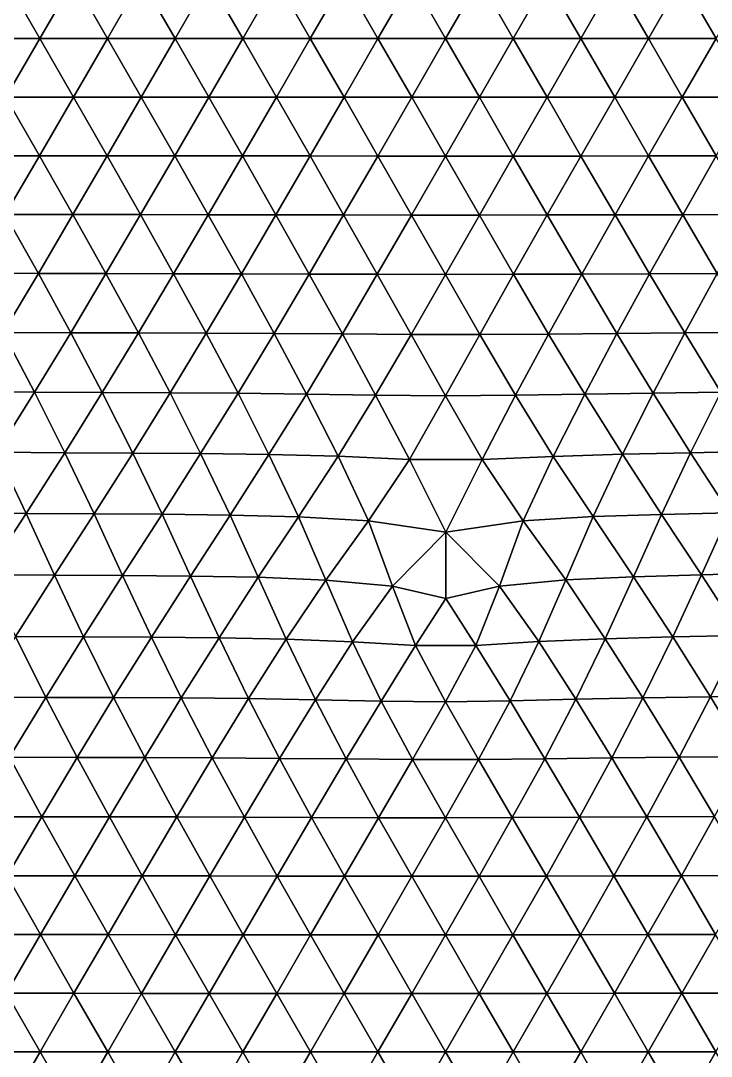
# Model space of a CAD drawing. Header units: metres. Extents: x 0 to 72, y -280 to 0.
# Drawn here: x 4.643 to 6.686, y -5.261 to -2.199 of the extents above; entities that cross this region are included whole.
import ezdxf

# ---------------------------------------------------------------- set-up
doc = ezdxf.new("R2010")
doc.units = ezdxf.units.M

msp = doc.modelspace()

# ---------------------------------------------------------------- linework, layer by layer
at = {"layer": 'layer', "color": 0}
for points in [[(4.6997, -2.25172), (4.59985, -2.07847), (4.4997, -2.25166)], [(4.79986, -2.07849), (4.59985, -2.07847), (4.6997, -2.25172)], [(4.89971, -2.25176), (4.79986, -2.07849), (4.6997, -2.25172)], [(4.99986, -2.07851), (4.79986, -2.07849), (4.89971, -2.25176)], [(5.09972, -2.2518), (4.99986, -2.07851), (4.89971, -2.25176)], [(5.19987, -2.07853), (4.99986, -2.07851), (5.09972, -2.2518)], [(5.29974, -2.25183), (5.19987, -2.07853), (5.09972, -2.2518)], [(5.39988, -2.07854), (5.19987, -2.07853), (5.29974, -2.25183)], [(5.49978, -2.25186), (5.39988, -2.07854), (5.29974, -2.25183)], [(5.59991, -2.07856), (5.39988, -2.07854), (5.49978, -2.25186)], [(5.69984, -2.25189), (5.59991, -2.07856), (5.49978, -2.25186)], [(5.79994, -2.07857), (5.59991, -2.07856), (5.69984, -2.25189)], [(5.89993, -2.25191), (5.79994, -2.07857), (5.69984, -2.25189)], [(5.99998, -2.07858), (5.79994, -2.07857), (5.89993, -2.25191)], [(6.10002, -2.25191), (5.99998, -2.07858), (5.89993, -2.25191)], [(6.20002, -2.07857), (5.99998, -2.07858), (6.10002, -2.25191)], [(6.3001, -2.2519), (6.20002, -2.07857), (6.10002, -2.25191)], [(6.40006, -2.07856), (6.20002, -2.07857), (6.3001, -2.2519)], [(6.50017, -2.25187), (6.40006, -2.07856), (6.3001, -2.2519)], [(6.60008, -2.07855), (6.40006, -2.07856), (6.50017, -2.25187)], [(6.7002, -2.25182), (6.60008, -2.07855), (6.50017, -2.25187)], [(6.80009, -2.07853), (6.60008, -2.07855), (6.7002, -2.25182)], [(4.6997, -2.25172), (4.4997, -2.25166), (4.59938, -2.42495)], [(4.79939, -2.42505), (4.6997, -2.25172), (4.59938, -2.42495)], [(4.89971, -2.25176), (4.6997, -2.25172), (4.79939, -2.42505)], [(4.9994, -2.42513), (4.89971, -2.25176), (4.79939, -2.42505)], [(5.09972, -2.2518), (4.89971, -2.25176), (4.9994, -2.42513)], [(5.19943, -2.42519), (5.09972, -2.2518), (4.9994, -2.42513)], [(5.29974, -2.25183), (5.09972, -2.2518), (5.19943, -2.42519)], [(5.3995, -2.42526), (5.29974, -2.25183), (5.19943, -2.42519)], [(5.49978, -2.25186), (5.29974, -2.25183), (5.3995, -2.42526)], [(5.59962, -2.42532), (5.49978, -2.25186), (5.3995, -2.42526)], [(5.69984, -2.25189), (5.49978, -2.25186), (5.59962, -2.42532)], [(5.79978, -2.42537), (5.69984, -2.25189), (5.59962, -2.42532)], [(5.89993, -2.25191), (5.69984, -2.25189), (5.79978, -2.42537)], [(5.99997, -2.4254), (5.89993, -2.25191), (5.79978, -2.42537)], [(6.10002, -2.25191), (5.89993, -2.25191), (5.99997, -2.4254)], [(6.20016, -2.42538), (6.10002, -2.25191), (5.99997, -2.4254)], [(6.3001, -2.2519), (6.10002, -2.25191), (6.20016, -2.42538)], [(6.40032, -2.42532), (6.3001, -2.2519), (6.20016, -2.42538)], [(6.50017, -2.25187), (6.3001, -2.2519), (6.40032, -2.42532)], [(6.60041, -2.42523), (6.50017, -2.25187), (6.40032, -2.42532)], [(6.7002, -2.25182), (6.50017, -2.25187), (6.60041, -2.42523)], [(6.80043, -2.42513), (6.7002, -2.25182), (6.60041, -2.42523)], [(4.69875, -2.5984), (4.59938, -2.42495), (4.49876, -2.59816)], [(4.79939, -2.42505), (4.59938, -2.42495), (4.69875, -2.5984)], [(4.89876, -2.59856), (4.79939, -2.42505), (4.69875, -2.5984)], [(4.9994, -2.42513), (4.79939, -2.42505), (4.89876, -2.59856)], [(5.09881, -2.59869), (4.9994, -2.42513), (4.89876, -2.59856)], [(5.19943, -2.42519), (4.9994, -2.42513), (5.09881, -2.59869)], [(5.29891, -2.59881), (5.19943, -2.42519), (5.09881, -2.59869)], [(5.3995, -2.42526), (5.19943, -2.42519), (5.29891, -2.59881)], [(5.4991, -2.59895), (5.3995, -2.42526), (5.29891, -2.59881)], [(5.59962, -2.42532), (5.3995, -2.42526), (5.4991, -2.59895)], [(5.6994, -2.59908), (5.59962, -2.42532), (5.4991, -2.59895)], [(5.79978, -2.42537), (5.59962, -2.42532), (5.6994, -2.59908)], [(5.8998, -2.59917), (5.79978, -2.42537), (5.6994, -2.59908)], [(5.99997, -2.4254), (5.79978, -2.42537), (5.8998, -2.59917)], [(6.10021, -2.59916), (5.99997, -2.4254), (5.8998, -2.59917)], [(6.20016, -2.42538), (5.99997, -2.4254), (6.10021, -2.59916)], [(6.30058, -2.59906), (6.20016, -2.42538), (6.10021, -2.59916)], [(6.40032, -2.42532), (6.20016, -2.42538), (6.30058, -2.59906)], [(6.50083, -2.59889), (6.40032, -2.42532), (6.30058, -2.59906)], [(6.60041, -2.42523), (6.40032, -2.42532), (6.50083, -2.59889)], [(6.70093, -2.59868), (6.60041, -2.42523), (6.50083, -2.59889)], [(6.80043, -2.42513), (6.60041, -2.42523), (6.70093, -2.59868)], [(4.69875, -2.5984), (4.49876, -2.59816), (4.59752, -2.77182)], [(4.79752, -2.77218), (4.69875, -2.5984), (4.59752, -2.77182)], [(4.89876, -2.59856), (4.69875, -2.5984), (4.79752, -2.77218)], [(4.99758, -2.77243), (4.89876, -2.59856), (4.79752, -2.77218)], [(5.09881, -2.59869), (4.89876, -2.59856), (4.99758, -2.77243)], [(5.19772, -2.77265), (5.09881, -2.59869), (4.99758, -2.77243)], [(5.29891, -2.59881), (5.09881, -2.59869), (5.19772, -2.77265)], [(5.39801, -2.7729), (5.29891, -2.59881), (5.19772, -2.77265)], [(5.4991, -2.59895), (5.29891, -2.59881), (5.39801, -2.7729)], [(5.59852, -2.77321), (5.4991, -2.59895), (5.39801, -2.7729)], [(5.6994, -2.59908), (5.4991, -2.59895), (5.59852, -2.77321)], [(5.79927, -2.77347), (5.6994, -2.59908), (5.59852, -2.77321)], [(5.8998, -2.59917), (5.6994, -2.59908), (5.79927, -2.77347)], [(6.00014, -2.77354), (5.8998, -2.59917), (5.79927, -2.77347)], [(6.10021, -2.59916), (5.8998, -2.59917), (6.00014, -2.77354)], [(6.20097, -2.77338), (6.10021, -2.59916), (6.00014, -2.77354)], [(6.30058, -2.59906), (6.10021, -2.59916), (6.20097, -2.77338)], [(6.40158, -2.77306), (6.30058, -2.59906), (6.20097, -2.77338)], [(6.50083, -2.59889), (6.30058, -2.59906), (6.40158, -2.77306)], [(6.6019, -2.77265), (6.50083, -2.59889), (6.40158, -2.77306)], [(6.70093, -2.59868), (6.50083, -2.59889), (6.6019, -2.77265)], [(6.8019, -2.77217), (6.70093, -2.59868), (6.6019, -2.77265)], [(4.69517, -2.9461), (4.59752, -2.77182), (4.4952, -2.94531)], [(4.79752, -2.77218), (4.59752, -2.77182), (4.69517, -2.9461)], [(4.89526, -2.9466), (4.79752, -2.77218), (4.69517, -2.9461)], [(4.99758, -2.77243), (4.79752, -2.77218), (4.89526, -2.9466)], [(5.09544, -2.94697), (4.99758, -2.77243), (4.89526, -2.9466)], [(5.19772, -2.77265), (4.99758, -2.77243), (5.09544, -2.94697)], [(5.29583, -2.94739), (5.19772, -2.77265), (5.09544, -2.94697)], [(5.39801, -2.7729), (5.19772, -2.77265), (5.29583, -2.94739)], [(5.49659, -2.94798), (5.39801, -2.7729), (5.29583, -2.94739)], [(5.59852, -2.77321), (5.39801, -2.7729), (5.49659, -2.94798)], [(5.69789, -2.94865), (5.59852, -2.77321), (5.49659, -2.94798)], [(5.79927, -2.77347), (5.59852, -2.77321), (5.69789, -2.94865)], [(5.89962, -2.94904), (5.79927, -2.77347), (5.69789, -2.94865)], [(6.00014, -2.77354), (5.79927, -2.77347), (5.89962, -2.94904)], [(6.10141, -2.94887), (6.00014, -2.77354), (5.89962, -2.94904)], [(6.20097, -2.77338), (6.00014, -2.77354), (6.10141, -2.94887)], [(6.30283, -2.94826), (6.20097, -2.77338), (6.10141, -2.94887)], [(6.40158, -2.77306), (6.20097, -2.77338), (6.30283, -2.94826)], [(6.50368, -2.94746), (6.40158, -2.77306), (6.30283, -2.94826)], [(6.6019, -2.77265), (6.40158, -2.77306), (6.50368, -2.94746)], [(6.70394, -2.94656), (6.6019, -2.77265), (6.50368, -2.94746)], [(6.8019, -2.77217), (6.6019, -2.77265), (6.70394, -2.94656)], [(4.69517, -2.9461), (4.4952, -2.94531), (4.59092, -3.12042)], [(4.79106, -3.12145), (4.69517, -2.9461), (4.59092, -3.12042)], [(4.89526, -2.9466), (4.69517, -2.9461), (4.79106, -3.12145)], [(4.99133, -3.12208), (4.89526, -2.9466), (4.79106, -3.12145)], [(5.09544, -2.94697), (4.89526, -2.9466), (4.99133, -3.12208)], [(5.1918, -3.12269), (5.09544, -2.94697), (4.99133, -3.12208)], [(5.29583, -2.94739), (5.09544, -2.94697), (5.1918, -3.12269)], [(5.39276, -3.12365), (5.29583, -2.94739), (5.1918, -3.12269)], [(5.49659, -2.94798), (5.29583, -2.94739), (5.39276, -3.12365)], [(5.5947, -3.12509), (5.49659, -2.94798), (5.39276, -3.12365)], [(5.69789, -2.94865), (5.49659, -2.94798), (5.5947, -3.12509)], [(5.7978, -3.12642), (5.69789, -2.94865), (5.5947, -3.12509)], [(5.89962, -2.94904), (5.69789, -2.94865), (5.7978, -3.12642)], [(6.0015, -3.1266), (5.89962, -2.94904), (5.7978, -3.12642)], [(6.10141, -2.94887), (5.89962, -2.94904), (6.0015, -3.1266)], [(6.2047, -3.12547), (6.10141, -2.94887), (6.0015, -3.1266)], [(6.30283, -2.94826), (6.10141, -2.94887), (6.2047, -3.12547)], [(6.40673, -3.12386), (6.30283, -2.94826), (6.2047, -3.12547)], [(6.50368, -2.94746), (6.30283, -2.94826), (6.40673, -3.12386)], [(6.60763, -3.12224), (6.50368, -2.94746), (6.40673, -3.12386)], [(6.70394, -2.94656), (6.50368, -2.94746), (6.60763, -3.12224)], [(6.80746, -3.1204), (6.70394, -2.94656), (6.60763, -3.12224)], [(4.6839, -3.29729), (4.59092, -3.12042), (4.48354, -3.29517)], [(4.79106, -3.12145), (4.59092, -3.12042), (4.6839, -3.29729)], [(4.88439, -3.29841), (4.79106, -3.12145), (4.6839, -3.29729)], [(4.99133, -3.12208), (4.79106, -3.12145), (4.88439, -3.29841)], [(5.08496, -3.29923), (4.99133, -3.12208), (4.88439, -3.29841)], [(5.1918, -3.12269), (4.99133, -3.12208), (5.08496, -3.29923)], [(5.28597, -3.30044), (5.1918, -3.12269), (5.08496, -3.29923)], [(5.39276, -3.12365), (5.1918, -3.12269), (5.28597, -3.30044)], [(6.60763, -3.12224), (6.40673, -3.12386), (6.51375, -3.30008)], [(6.7143, -3.2972), (6.60763, -3.12224), (6.51375, -3.30008)], [(6.80746, -3.1204), (6.60763, -3.12224), (6.7143, -3.2972)], [(5.48821, -3.30274), (5.39276, -3.12365), (5.28597, -3.30044)], [(5.5947, -3.12509), (5.39276, -3.12365), (5.48821, -3.30274)], [(5.69285, -3.30626), (5.5947, -3.12509), (5.48821, -3.30274)], [(5.7978, -3.12642), (5.5947, -3.12509), (5.69285, -3.30626)], [(5.89989, -3.30839), (5.7978, -3.12642), (5.69285, -3.30626)], [(6.0015, -3.1266), (5.7978, -3.12642), (5.89989, -3.30839)], [(6.10694, -3.30665), (6.0015, -3.1266), (5.89989, -3.30839)], [(6.2047, -3.12547), (6.0015, -3.1266), (6.10694, -3.30665)], [(6.31157, -3.3031), (6.2047, -3.12547), (6.10694, -3.30665)], [(6.40673, -3.12386), (6.2047, -3.12547), (6.31157, -3.3031)], [(6.51375, -3.30008), (6.40673, -3.12386), (6.31157, -3.3031)], [(4.6839, -3.29729), (4.48354, -3.29517), (4.57248, -3.47437)], [(4.77365, -3.47635), (4.6839, -3.29729), (4.57248, -3.47437)], [(4.88439, -3.29841), (4.6839, -3.29729), (4.77365, -3.47635)], [(4.97449, -3.47742), (4.88439, -3.29841), (4.77365, -3.47635)], [(5.08496, -3.29923), (4.88439, -3.29841), (4.97449, -3.47742)], [(5.1754, -3.47866), (5.08496, -3.29923), (4.97449, -3.47742)], [(5.28597, -3.30044), (5.08496, -3.29923), (5.1754, -3.47866)], [(5.37727, -3.48123), (5.28597, -3.30044), (5.1754, -3.47866)], [(5.48821, -3.30274), (5.28597, -3.30044), (5.37727, -3.48123)], [(5.58189, -3.48679), (5.48821, -3.30274), (5.37727, -3.48123)], [(5.69285, -3.30626), (5.48821, -3.30274), (5.58189, -3.48679)], [(5.79283, -3.49613), (5.69285, -3.30626), (5.58189, -3.48679)], [(5.89989, -3.30839), (5.69285, -3.30626), (5.79283, -3.49613)], [(6.10694, -3.30665), (5.89989, -3.30839), (6.00802, -3.49634)], [(6.21873, -3.48713), (6.10694, -3.30665), (6.00802, -3.49634)], [(6.31157, -3.3031), (6.10694, -3.30665), (6.21873, -3.48713)], [(6.4231, -3.48102), (6.31157, -3.3031), (6.21873, -3.48713)], [(6.51375, -3.30008), (6.31157, -3.3031), (6.4231, -3.48102)], [(6.6247, -3.47675), (6.51375, -3.30008), (6.4231, -3.48102)], [(6.7143, -3.2972), (6.51375, -3.30008), (6.6247, -3.47675)], [(6.8248, -3.47181), (6.7143, -3.2972), (6.6247, -3.47675)], [(6.00802, -3.49634), (5.89989, -3.30839), (5.79283, -3.49613)], [(4.65882, -3.65601), (4.57248, -3.47437), (4.45562, -3.65287)], [(4.77365, -3.47635), (4.57248, -3.47437), (4.65882, -3.65601)], [(4.86038, -3.65736), (4.77365, -3.47635), (4.65882, -3.65601)], [(4.97449, -3.47742), (4.77365, -3.47635), (4.86038, -3.65736)], [(5.06128, -3.65843), (4.97449, -3.47742), (4.86038, -3.65736)], [(5.1754, -3.47866), (4.97449, -3.47742), (5.06128, -3.65843)], [(5.26236, -3.66049), (5.1754, -3.47866), (5.06128, -3.65843)], [(5.37727, -3.48123), (5.1754, -3.47866), (5.26236, -3.66049)], [(5.46482, -3.66558), (5.37727, -3.48123), (5.26236, -3.66049)], [(5.58189, -3.48679), (5.37727, -3.48123), (5.46482, -3.66558)], [(5.67197, -3.67815), (5.58189, -3.48679), (5.46482, -3.66558)], [(5.79283, -3.49613), (5.58189, -3.48679), (5.67197, -3.67815)], [(6.21873, -3.48713), (6.00802, -3.49634), (6.1298, -3.67822)], [(6.33643, -3.6653), (6.21873, -3.48713), (6.1298, -3.67822)], [(6.4231, -3.48102), (6.21873, -3.48713), (6.33643, -3.6653)], [(6.5386, -3.65898), (6.4231, -3.48102), (6.33643, -3.6653)], [(6.6247, -3.47675), (6.4231, -3.48102), (6.5386, -3.65898)], [(6.73987, -3.65381), (6.6247, -3.47675), (6.5386, -3.65898)], [(6.8248, -3.47181), (6.6247, -3.47675), (6.73987, -3.65381)], [(5.90108, -3.71128), (5.79283, -3.49613), (5.67197, -3.67815)], [(6.00802, -3.49634), (5.79283, -3.49613), (5.90108, -3.71128)], [(6.1298, -3.67822), (6.00802, -3.49634), (5.90108, -3.71128)], [(4.65882, -3.65601), (4.45562, -3.65287), (4.53991, -3.83711)], [(4.53991, -3.83711), (4.74312, -3.83874), (4.65882, -3.65601)], [(4.86038, -3.65736), (4.65882, -3.65601), (4.74312, -3.83874)], [(4.74312, -3.83874), (4.94444, -3.83977), (4.86038, -3.65736)], [(5.06128, -3.65843), (4.86038, -3.65736), (4.94444, -3.83977)], [(4.94444, -3.83977), (5.14515, -3.84131), (5.06128, -3.65843)], [(5.26236, -3.66049), (5.06128, -3.65843), (5.14515, -3.84131)], [(5.14515, -3.84131), (5.34579, -3.84479), (5.26236, -3.66049)], [(5.46482, -3.66558), (5.26236, -3.66049), (5.34579, -3.84479)], [(5.34579, -3.84479), (5.54616, -3.85286), (5.46482, -3.66558)], [(5.67197, -3.67815), (5.46482, -3.66558), (5.54616, -3.85286)], [(6.33643, -3.6653), (6.1298, -3.67822), (6.25548, -3.85219)], [(6.25548, -3.85219), (6.45567, -3.84328), (6.33643, -3.6653)], [(6.5386, -3.65898), (6.33643, -3.6653), (6.45567, -3.84328)], [(6.45567, -3.84328), (6.65682, -3.83774), (6.5386, -3.65898)], [(6.73987, -3.65381), (6.5386, -3.65898), (6.65682, -3.83774)], [(6.65682, -3.83774), (6.85974, -3.83114), (6.73987, -3.65381)], [(5.54616, -3.85286), (5.74257, -3.87071), (5.67197, -3.67815)], [(5.90108, -3.71128), (5.67197, -3.67815), (5.74257, -3.87071)], [(6.1298, -3.67822), (5.90108, -3.71128), (6.05936, -3.87059)], [(6.05936, -3.87059), (6.25548, -3.85219), (6.1298, -3.67822)], [(5.74257, -3.87071), (5.90102, -3.90742), (5.90108, -3.71128)], [(5.90102, -3.90742), (6.05936, -3.87059), (5.90108, -3.71128)], [(4.53991, -3.83711), (4.62717, -4.01974), (4.74312, -3.83874)], [(4.62717, -4.01974), (4.82894, -4.02052), (4.74312, -3.83874)], [(4.74312, -3.83874), (4.82894, -4.02052), (4.94444, -3.83977)], [(4.82894, -4.02052), (5.02961, -4.0215), (4.94444, -3.83977)], [(4.94444, -3.83977), (5.02961, -4.0215), (5.14515, -3.84131)], [(5.02961, -4.0215), (5.22969, -4.02346), (5.14515, -3.84131)], [(5.14515, -3.84131), (5.22969, -4.02346), (5.34579, -3.84479)], [(5.22969, -4.02346), (5.42881, -4.02761), (5.34579, -3.84479)], [(5.34579, -3.84479), (5.42881, -4.02761), (5.54616, -3.85286)], [(5.42881, -4.02761), (5.62475, -4.03543), (5.54616, -3.85286)], [(5.54616, -3.85286), (5.62475, -4.03543), (5.74257, -3.87071)], [(6.05936, -3.87059), (6.17617, -4.0346), (6.25548, -3.85219)], [(6.17617, -4.0346), (6.37228, -4.02617), (6.25548, -3.85219)], [(6.25548, -3.85219), (6.37228, -4.02617), (6.45567, -3.84328)], [(6.37228, -4.02617), (6.57197, -4.02094), (6.45567, -3.84328)], [(6.45567, -3.84328), (6.57197, -4.02094), (6.65682, -3.83774)], [(6.57197, -4.02094), (6.77381, -4.01647), (6.65682, -3.83774)], [(6.65682, -3.83774), (6.77381, -4.01647), (6.85974, -3.83114)], [(5.62475, -4.03543), (5.81095, -4.0466), (5.74257, -3.87071)], [(5.74257, -3.87071), (5.81095, -4.0466), (5.90102, -3.90742)], [(5.90102, -3.90742), (5.9899, -4.04633), (6.05936, -3.87059)], [(5.9899, -4.04633), (6.17617, -4.0346), (6.05936, -3.87059)], [(5.81095, -4.0466), (5.9899, -4.04633), (5.90102, -3.90742)], [(4.51538, -4.19931), (4.71711, -4.19965), (4.62717, -4.01974)], [(4.62717, -4.01974), (4.71711, -4.19965), (4.82894, -4.02052)], [(4.71711, -4.19965), (4.9178, -4.20019), (4.82894, -4.02052)], [(4.82894, -4.02052), (4.9178, -4.20019), (5.02961, -4.0215)], [(4.9178, -4.20019), (5.11786, -4.2012), (5.02961, -4.0215)], [(5.02961, -4.0215), (5.11786, -4.2012), (5.22969, -4.02346)], [(5.11786, -4.2012), (5.31717, -4.20316), (5.22969, -4.02346)], [(5.22969, -4.02346), (5.31717, -4.20316), (5.42881, -4.02761)], [(5.31717, -4.20316), (5.51487, -4.20654), (5.42881, -4.02761)], [(5.42881, -4.02761), (5.51487, -4.20654), (5.62475, -4.03543)], [(5.51487, -4.20654), (5.70917, -4.21095), (5.62475, -4.03543)], [(5.62475, -4.03543), (5.70917, -4.21095), (5.81095, -4.0466)], [(5.9899, -4.04633), (6.09065, -4.21029), (6.17617, -4.0346)], [(6.09065, -4.21029), (6.28533, -4.20533), (6.17617, -4.0346)], [(6.17617, -4.0346), (6.28533, -4.20533), (6.37228, -4.02617)], [(6.28533, -4.20533), (6.48366, -4.20136), (6.37228, -4.02617)], [(6.37228, -4.02617), (6.48366, -4.20136), (6.57197, -4.02094)], [(6.48366, -4.20136), (6.68418, -4.19833), (6.57197, -4.02094)], [(6.57197, -4.02094), (6.68418, -4.19833), (6.77381, -4.01647)], [(6.68418, -4.19833), (6.88671, -4.19528), (6.77381, -4.01647)], [(5.70917, -4.21095), (5.89984, -4.21308), (5.81095, -4.0466)], [(5.81095, -4.0466), (5.89984, -4.21308), (5.9899, -4.04633)], [(5.89984, -4.21308), (6.09065, -4.21029), (5.9899, -4.04633)], [(4.51538, -4.19931), (4.60939, -4.37693), (4.71711, -4.19965)], [(4.60939, -4.37693), (4.80998, -4.37716), (4.71711, -4.19965)], [(4.71711, -4.19965), (4.80998, -4.37716), (4.9178, -4.20019)], [(4.80998, -4.37716), (5.01009, -4.37764), (4.9178, -4.20019)], [(4.9178, -4.20019), (5.01009, -4.37764), (5.11786, -4.2012)], [(5.01009, -4.37764), (5.20973, -4.37853), (5.11786, -4.2012)], [(5.11786, -4.2012), (5.20973, -4.37853), (5.31717, -4.20316)], [(5.20973, -4.37853), (5.4086, -4.37999), (5.31717, -4.20316)], [(5.31717, -4.20316), (5.4086, -4.37999), (5.51487, -4.20654)], [(5.4086, -4.37999), (5.6061, -4.38188), (5.51487, -4.20654)], [(5.51487, -4.20654), (5.6061, -4.38188), (5.70917, -4.21095)], [(5.6061, -4.38188), (5.80199, -4.38328), (5.70917, -4.21095)], [(5.70917, -4.21095), (5.80199, -4.38328), (5.89984, -4.21308)], [(5.80199, -4.38328), (5.99719, -4.38298), (5.89984, -4.21308)], [(5.89984, -4.21308), (5.99719, -4.38298), (6.09065, -4.21029)], [(5.99719, -4.38298), (6.19338, -4.38107), (6.09065, -4.21029)], [(6.09065, -4.21029), (6.19338, -4.38107), (6.28533, -4.20533)], [(6.19338, -4.38107), (6.39145, -4.37878), (6.28533, -4.20533)], [(6.28533, -4.20533), (6.39145, -4.37878), (6.48366, -4.20136)], [(6.39145, -4.37878), (6.59115, -4.37685), (6.48366, -4.20136)], [(6.48366, -4.20136), (6.59115, -4.37685), (6.68418, -4.19833)], [(6.59115, -4.37685), (6.79216, -4.37519), (6.68418, -4.19833)], [(6.68418, -4.19833), (6.79216, -4.37519), (6.88671, -4.19528)], [(4.50491, -4.55265), (4.7053, -4.55271), (4.60939, -4.37693)], [(4.60939, -4.37693), (4.7053, -4.55271), (4.80998, -4.37716)], [(4.7053, -4.55271), (4.90542, -4.55291), (4.80998, -4.37716)], [(4.80998, -4.37716), (4.90542, -4.55291), (5.01009, -4.37764)], [(4.90542, -4.55291), (5.10527, -4.5533), (5.01009, -4.37764)], [(5.01009, -4.37764), (5.10527, -4.5533), (5.20973, -4.37853)], [(5.10527, -4.5533), (5.30475, -4.55394), (5.20973, -4.37853)], [(5.20973, -4.37853), (5.30475, -4.55394), (5.4086, -4.37999)], [(6.39145, -4.37878), (6.49541, -4.55295), (6.59115, -4.37685)], [(6.49541, -4.55295), (6.69567, -4.55203), (6.59115, -4.37685)], [(6.59115, -4.37685), (6.69567, -4.55203), (6.79216, -4.37519)], [(5.30475, -4.55394), (5.50366, -4.55476), (5.4086, -4.37999)], [(5.4086, -4.37999), (5.50366, -4.55476), (5.6061, -4.38188)], [(5.50366, -4.55476), (5.70185, -4.55549), (5.6061, -4.38188)], [(5.6061, -4.38188), (5.70185, -4.55549), (5.80199, -4.38328)], [(5.70185, -4.55549), (5.89955, -4.55566), (5.80199, -4.38328)], [(5.80199, -4.38328), (5.89955, -4.55566), (5.99719, -4.38298)], [(5.89955, -4.55566), (6.09739, -4.55508), (5.99719, -4.38298)], [(5.99719, -4.38298), (6.09739, -4.55508), (6.19338, -4.38107)], [(6.09739, -4.55508), (6.29595, -4.55403), (6.19338, -4.38107)], [(6.19338, -4.38107), (6.29595, -4.55403), (6.39145, -4.37878)], [(6.29595, -4.55403), (6.49541, -4.55295), (6.39145, -4.37878)], [(4.50491, -4.55265), (4.60271, -4.72726), (4.7053, -4.55271)], [(4.60271, -4.72726), (4.8028, -4.72734), (4.7053, -4.55271)], [(4.7053, -4.55271), (4.8028, -4.72734), (4.90542, -4.55291)], [(4.8028, -4.72734), (5.00275, -4.7275), (4.90542, -4.55291)], [(4.90542, -4.55291), (5.00275, -4.7275), (5.10527, -4.5533)], [(5.00275, -4.7275), (5.20253, -4.72777), (5.10527, -4.5533)], [(5.10527, -4.5533), (5.20253, -4.72777), (5.30475, -4.55394)], [(5.20253, -4.72777), (5.40205, -4.72813), (5.30475, -4.55394)], [(5.30475, -4.55394), (5.40205, -4.72813), (5.50366, -4.55476)], [(5.40205, -4.72813), (5.60126, -4.72848), (5.50366, -4.55476)], [(5.50366, -4.55476), (5.60126, -4.72848), (5.70185, -4.55549)], [(5.60126, -4.72848), (5.80021, -4.72865), (5.70185, -4.55549)], [(5.70185, -4.55549), (5.80021, -4.72865), (5.89955, -4.55566)], [(5.80021, -4.72865), (5.99911, -4.72852), (5.89955, -4.55566)], [(5.89955, -4.55566), (5.99911, -4.72852), (6.09739, -4.55508)], [(5.99911, -4.72852), (6.19824, -4.72811), (6.09739, -4.55508)], [(6.09739, -4.55508), (6.19824, -4.72811), (6.29595, -4.55403)], [(6.19824, -4.72811), (6.39778, -4.72758), (6.29595, -4.55403)], [(6.29595, -4.55403), (6.39778, -4.72758), (6.49541, -4.55295)], [(6.39778, -4.72758), (6.59776, -4.72709), (6.49541, -4.55295)], [(6.49541, -4.55295), (6.59776, -4.72709), (6.69567, -4.55203)], [(6.59776, -4.72709), (6.79811, -4.72668), (6.69567, -4.55203)], [(4.50135, -4.90119), (4.7014, -4.90122), (4.60271, -4.72726)], [(4.60271, -4.72726), (4.7014, -4.90122), (4.8028, -4.72734)], [(4.7014, -4.90122), (4.90139, -4.90128), (4.8028, -4.72734)], [(4.8028, -4.72734), (4.90139, -4.90128), (5.00275, -4.7275)], [(4.90139, -4.90128), (5.1013, -4.9014), (5.00275, -4.7275)], [(5.00275, -4.7275), (5.1013, -4.9014), (5.20253, -4.72777)], [(5.1013, -4.9014), (5.3011, -4.90155), (5.20253, -4.72777)], [(5.20253, -4.72777), (5.3011, -4.90155), (5.40205, -4.72813)], [(5.3011, -4.90155), (5.50076, -4.90171), (5.40205, -4.72813)], [(5.40205, -4.72813), (5.50076, -4.90171), (5.60126, -4.72848)], [(5.50076, -4.90171), (5.70029, -4.90182), (5.60126, -4.72848)], [(5.60126, -4.72848), (5.70029, -4.90182), (5.80021, -4.72865)], [(5.70029, -4.90182), (5.89977, -4.90181), (5.80021, -4.72865)], [(5.80021, -4.72865), (5.89977, -4.90181), (5.99911, -4.72852)], [(5.89977, -4.90181), (6.0993, -4.90166), (5.99911, -4.72852)], [(5.99911, -4.72852), (6.0993, -4.90166), (6.19824, -4.72811)], [(6.0993, -4.90166), (6.299, -4.90143), (6.19824, -4.72811)], [(6.19824, -4.72811), (6.299, -4.90143), (6.39778, -4.72758)], [(6.299, -4.90143), (6.4989, -4.90119), (6.39778, -4.72758)], [(6.39778, -4.72758), (6.4989, -4.90119), (6.59776, -4.72709)], [(6.4989, -4.90119), (6.699, -4.90098), (6.59776, -4.72709)], [(6.59776, -4.72709), (6.699, -4.90098), (6.79811, -4.72668)], [(4.50135, -4.90119), (4.60068, -5.07477), (4.7014, -4.90122)], [(4.60068, -5.07477), (4.80068, -5.0748), (4.7014, -4.90122)], [(4.7014, -4.90122), (4.80068, -5.0748), (4.90139, -4.90128)], [(4.80068, -5.0748), (5.00065, -5.07485), (4.90139, -4.90128)], [(4.90139, -4.90128), (5.00065, -5.07485), (5.1013, -4.9014)], [(5.00065, -5.07485), (5.20057, -5.07491), (5.1013, -4.9014)], [(5.1013, -4.9014), (5.20057, -5.07491), (5.3011, -4.90155)], [(5.20057, -5.07491), (5.40042, -5.07499), (5.3011, -4.90155)], [(5.3011, -4.90155), (5.40042, -5.07499), (5.50076, -4.90171)], [(5.40042, -5.07499), (5.60022, -5.07504), (5.50076, -4.90171)], [(5.50076, -4.90171), (5.60022, -5.07504), (5.70029, -4.90182)], [(5.60022, -5.07504), (5.79998, -5.07506), (5.70029, -4.90182)], [(5.70029, -4.90182), (5.79998, -5.07506), (5.89977, -4.90181)], [(5.79998, -5.07506), (5.99975, -5.07501), (5.89977, -4.90181)], [(5.89977, -4.90181), (5.99975, -5.07501), (6.0993, -4.90166)], [(5.99975, -5.07501), (6.19957, -5.07492), (6.0993, -4.90166)], [(6.0993, -4.90166), (6.19957, -5.07492), (6.299, -4.90143)], [(6.19957, -5.07492), (6.39949, -5.07481), (6.299, -4.90143)], [(6.299, -4.90143), (6.39949, -5.07481), (6.4989, -4.90119)], [(6.39949, -5.07481), (6.5995, -5.0747), (6.4989, -4.90119)], [(6.4989, -4.90119), (6.5995, -5.0747), (6.699, -4.90098)], [(6.5995, -5.0747), (6.7996, -5.07462), (6.699, -4.90098)], [(4.50033, -5.24816), (4.70033, -5.24817), (4.60068, -5.07477)], [(4.60068, -5.07477), (4.70033, -5.24817), (4.80068, -5.0748)], [(4.70033, -5.24817), (4.90032, -5.24819), (4.80068, -5.0748)], [(4.80068, -5.0748), (4.90032, -5.24819), (5.00065, -5.07485)], [(4.90032, -5.24819), (5.10028, -5.24822), (5.00065, -5.07485)], [(5.00065, -5.07485), (5.10028, -5.24822), (5.20057, -5.07491)], [(5.10028, -5.24822), (5.30022, -5.24825), (5.20057, -5.07491)], [(5.20057, -5.07491), (5.30022, -5.24825), (5.40042, -5.07499)], [(5.30022, -5.24825), (5.50014, -5.24828), (5.40042, -5.07499)], [(5.40042, -5.07499), (5.50014, -5.24828), (5.60022, -5.07504)], [(5.50014, -5.24828), (5.70003, -5.24829), (5.60022, -5.07504)], [(5.60022, -5.07504), (5.70003, -5.24829), (5.79998, -5.07506)], [(5.70003, -5.24829), (5.89992, -5.24828), (5.79998, -5.07506)], [(5.79998, -5.07506), (5.89992, -5.24828), (5.99975, -5.07501)], [(5.89992, -5.24828), (6.09983, -5.24825), (5.99975, -5.07501)], [(5.99975, -5.07501), (6.09983, -5.24825), (6.19957, -5.07492)], [(6.09983, -5.24825), (6.29977, -5.2482), (6.19957, -5.07492)], [(6.19957, -5.07492), (6.29977, -5.2482), (6.39949, -5.07481)], [(6.29977, -5.2482), (6.49976, -5.24815), (6.39949, -5.07481)], [(6.39949, -5.07481), (6.49976, -5.24815), (6.5995, -5.0747)], [(6.49976, -5.24815), (6.6998, -5.24811), (6.5995, -5.0747)], [(6.5995, -5.0747), (6.6998, -5.24811), (6.7996, -5.07462)], [(4.50033, -5.24816), (4.60016, -5.42146), (4.70033, -5.24817)], [(4.60016, -5.42146), (4.80015, -5.42147), (4.70033, -5.24817)], [(4.70033, -5.24817), (4.80015, -5.42147), (4.90032, -5.24819)], [(4.80015, -5.42147), (5.00014, -5.42148), (4.90032, -5.24819)], [(4.90032, -5.24819), (5.00014, -5.42148), (5.10028, -5.24822)], [(5.00014, -5.42148), (5.20011, -5.42149), (5.10028, -5.24822)], [(5.10028, -5.24822), (5.20011, -5.42149), (5.30022, -5.24825)], [(5.20011, -5.42149), (5.40008, -5.42151), (5.30022, -5.24825)], [(5.30022, -5.24825), (5.40008, -5.42151), (5.50014, -5.24828)], [(5.40008, -5.42151), (5.60003, -5.42151), (5.50014, -5.24828)], [(5.50014, -5.24828), (5.60003, -5.42151), (5.70003, -5.24829)], [(5.60003, -5.42151), (5.79998, -5.42151), (5.70003, -5.24829)], [(5.70003, -5.24829), (5.79998, -5.42151), (5.89992, -5.24828)], [(5.79998, -5.42151), (5.99993, -5.4215), (5.89992, -5.24828)], [(5.89992, -5.24828), (5.99993, -5.4215), (6.09983, -5.24825)], [(5.99993, -5.4215), (6.1999, -5.42148), (6.09983, -5.24825)], [(6.09983, -5.24825), (6.1999, -5.42148), (6.29977, -5.2482)], [(6.1999, -5.42148), (6.39989, -5.42146), (6.29977, -5.2482)], [(6.29977, -5.2482), (6.39989, -5.42146), (6.49976, -5.24815)], [(6.39989, -5.42146), (6.5999, -5.42144), (6.49976, -5.24815)], [(6.49976, -5.24815), (6.5999, -5.42144), (6.6998, -5.24811)], [(6.5999, -5.42144), (6.79992, -5.42142), (6.6998, -5.24811)]]:
    msp.add_3dface(points, dxfattribs=at)

doc.saveas('drawing.dxf')
